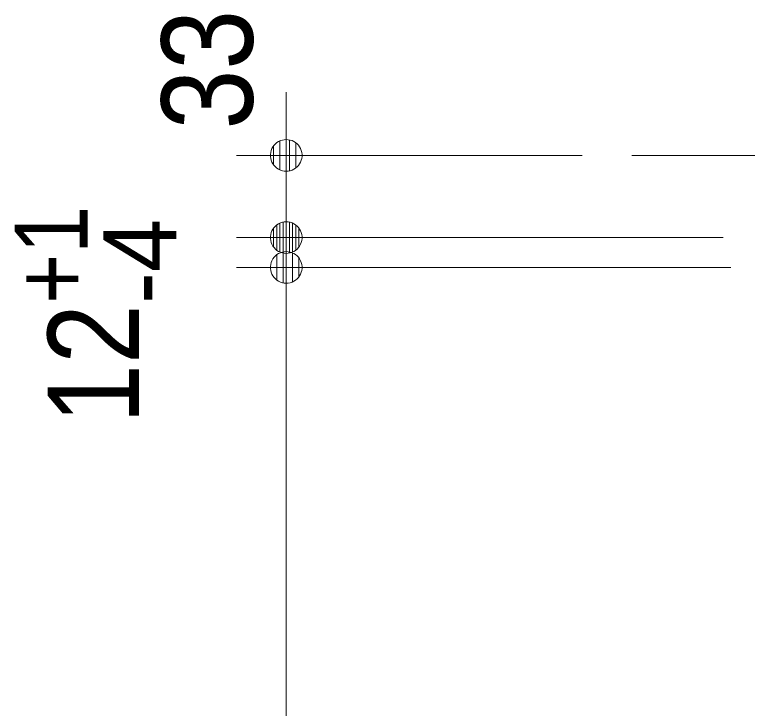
# Model space of a CAD drawing. Units: millimetres, scale not verified. Extents: x -6062 to 6062, y -3045 to 3045.
# Drawn here: x -1557.6 to -1263.4, y 127.9 to 406.5 of the extents above; entities that cross this region are included whole.
import ezdxf
from ezdxf.enums import TextEntityAlignment as Align

# ---------------------------------------------------------------- set-up
doc = ezdxf.new("R2010")
doc.units = ezdxf.units.MM
doc.header["$LTSCALE"] = 20
for name, color, linetype, lineweight in [('0-1_3一般', 7, 'Continuous', 9), ('0-2_2寸法-1', 7, 'Continuous', 9), ('0-3_0', 7, 'Continuous', 9), ('0-4_2寸法-2', 7, 'Continuous', 9)]:
    doc.layers.add(name, color=color, linetype=linetype, lineweight=lineweight)
doc.styles.add('ＭＳ Ｐゴシック', font='')
doc.styles.get('ＭＳ Ｐゴシック').set_extended_font_data('MS PGothic')

# ---------------------------------------------------------------- blocks, each defined once
blk = doc.blocks.new('グループ')
at = {"layer": '0-1_3一般'}
blk.add_line((9555.3, 7000), (12978.8, 7000), dxfattribs=at)
blk = doc.blocks.new('グループ-16')
at = {"layer": '0-1_3一般'}
blk.add_blockref('グループ', (0, 0), dxfattribs=at)
blk = doc.blocks.new('_Dot')
at = {"layer": '0-3_0'}
for p, q in [((7.99, 6), (-7.99, 6)), ((-10, 0), (-20, 0)), ((9.78, 2), (-9.78, 2)), ((9.16, -3.98), (-9.16, -3.98)), ((6, -7.98), (-6, -7.98))]:
    blk.add_line(p, q, dxfattribs=at)
for points in [[(10, 0), (9.92, 1.25), (9.69, 2.49), (9.3, 3.68), (8.76, 4.82), (8.09, 5.88), (7.29, 6.85), (6.37, 7.71), (5.36, 8.44), (4.26, 9.05), (3.09, 9.51), (1.87, 9.82), (0.63, 9.98), (-0.63, 9.98), (-1.87, 9.82), (-3.09, 9.51), (-4.26, 9.05), (-5.36, 8.44), (-6.37, 7.71), (-7.29, 6.85), (-8.09, 5.88), (-8.76, 4.82), (-9.3, 3.68), (-9.69, 2.49), (-9.92, 1.25), (-10, 0), (0, 0)], [(-10, 0), (-9.92, -1.25), (-9.69, -2.49), (-9.3, -3.68), (-8.76, -4.82), (-8.09, -5.88), (-7.29, -6.85), (-6.37, -7.71), (-5.36, -8.44), (-4.26, -9.05), (-3.09, -9.51), (-1.87, -9.82), (-0.63, -9.98), (0.63, -9.98), (1.87, -9.82), (3.09, -9.51), (4.26, -9.05), (5.36, -8.44), (6.37, -7.71), (7.29, -6.85), (8.09, -5.88), (8.76, -4.82), (9.3, -3.68), (9.69, -2.49), (9.92, -1.25), (10, 0), (0, 0)]]:
    blk.add_lwpolyline(points, close=True, dxfattribs=at)

msp = doc.modelspace()

# ---------------------------------------------------------------- linework, layer by layer
at = {"layer": '0-2_2寸法-1'}
for p, q in [((-1270.04, 305), (-1468.54, 305)), ((-1448.54, 292.29), (-1448.54, -1974.29))]:
    msp.add_line(p, q, dxfattribs=at)
at = {"layer": '0-4_2寸法-2'}
for p, q in [((-1448.54, 362.71), (-1448.54, 375.42)), ((-1329.74, 350), (-1468.54, 350)), ((-1448.54, 350), (-1448.54, 317)), ((-1448.54, 329.71), (-1448.54, 342.42)), ((-1273.04, 317), (-1468.54, 317)), ((-1273.04, 317), (-1468.54, 317)), ((-1448.54, 317), (-1448.54, 305)), ((-1270.04, 305), (-1468.54, 305)), ((-1448.54, 304.29), (-1448.54, 291.58)), ((-1448.54, 292.29), (-1448.54, 279.58))]:
    msp.add_line(p, q, dxfattribs=at)

# ---------------------------------------------------------------- block references
at = {"layer": '0-1_3一般', "xscale": 0.05, "yscale": 0.05}
msp.add_blockref('グループ-16', (-1787.5, 0), dxfattribs=at)
at = {"layer": '0-2_2寸法-1', "xscale": 0.6356201, "yscale": 0.6356201, "rotation": 90}
msp.add_blockref('_Dot', (-1448.54, 305), dxfattribs=at)
at = {"layer": '0-4_2寸法-2', "xscale": 0.6356201, "yscale": 0.6356201}
for p, rotation in [((-1448.54, 350), 270), ((-1448.54, 317), 270), ((-1448.54, 317), 90), ((-1448.54, 305), 90)]:
    msp.add_blockref('_Dot', p, dxfattribs=dict(at, rotation=rotation))

# ---------------------------------------------------------------- texts
at = {"layer": '0-4_2寸法-2', "style": 'ＭＳ Ｐゴシック', "width": 0.9}
for s, height, p in [('33', 36.66, (-1451.02, 360.41)), ('+1', 29.33, (-1519.51, 290.33)), ('12', 36.66, (-1496.68, 242.23))]:
    msp.add_text(s, height=height, rotation=90, dxfattribs=at).set_placement(p, align=Align.BOTTOM_LEFT)
at = {"layer": '0-4_2寸法-2', "style": 'ＭＳ Ｐゴシック'}
msp.add_text('-4', height=29.33, rotation=90, dxfattribs=at).set_placement((-1483.89, 290.33), align=Align.BOTTOM_LEFT)

doc.saveas('drawing.dxf')
